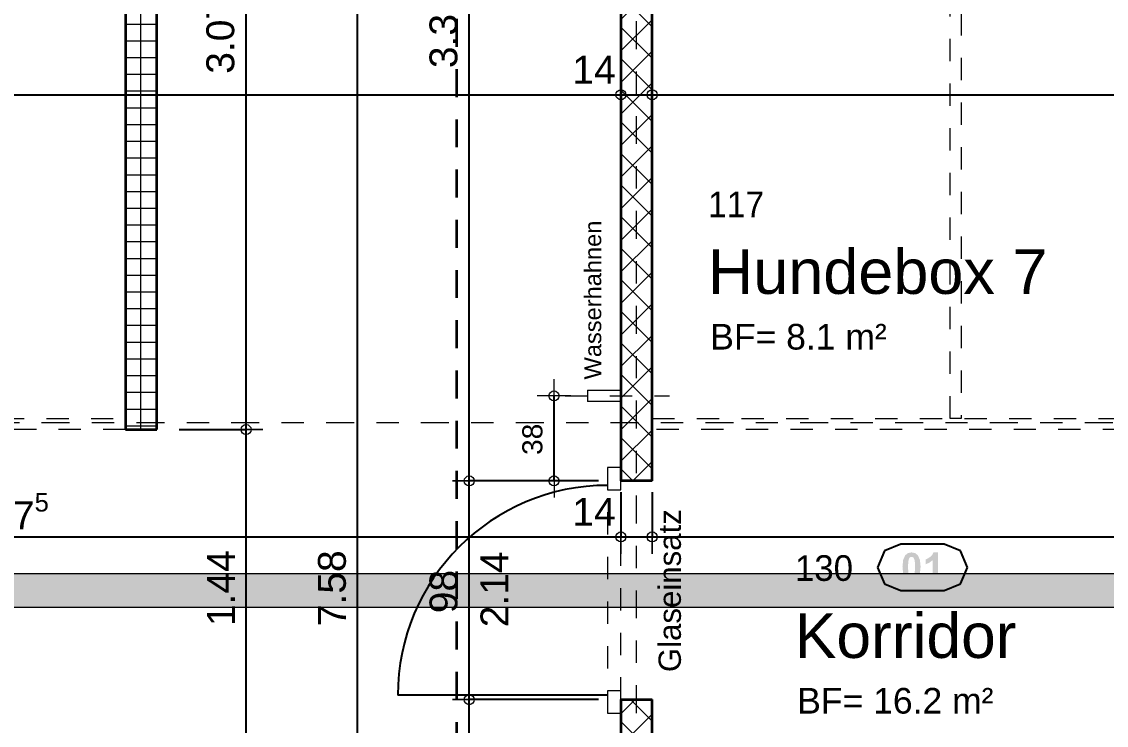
# Model space of a CAD drawing. Header units: metres. Extents: x -117 to -12, y 122 to 163.
# Drawn here: x -51.459 to -46.598, y 138.983 to 142.135 of the extents above; entities that cross this region are included whole.
import ezdxf

# ---------------------------------------------------------------- set-up
doc = ezdxf.new("R2010")
doc.units = ezdxf.units.M
doc.header["$PDMODE"] = 65
for name, pattern in [('AUSGEZOGEN', [0]), ('GETRENNT2_S10', [0.255, 0.125, -0.065, 0, -0.065]), ('PHANTOM2_S8', [0.13, 0.05, -0.04, 0, -0.04]), ('PUNKT2_S9', [0.175, 0.075, -0.05, 0, -0.05]), ('STRICHLINIE_S4', [0.165, 0.125, -0.04]), ('VERDECKT2_S2', [0.09, 0.05, -0.04])]:
    doc.linetypes.add(name, pattern=pattern)
doc.layers.add('XR$1$_3808', color=7, linetype='Continuous')
for name, color, linetype, lineweight in [('XR$1$Bauachsen_grob', 7, 'GETRENNT2_S10', 13), ('XR$1$Bauherr', 203, 'VERDECKT2_S2', 13), ('XR$1$Fuellflaeche', 7, 'AUSGEZOGEN', 13), ('XR$1$Raumbezeichnung', 7, 'AUSGEZOGEN', 18), ('XR$1$Sanitaer_Allgemein_HK', 5, 'VERDECKT2_S2', 25), ('XR$1$Sanitaer_Text', 250, 'AUSGEZOGEN', 18), ('XR$1$Sanitaer_Vermassung', 250, 'AUSGEZOGEN', 18), ('XR$1$Schnittbegrenzung', 7, 'AUSGEZOGEN', 13), ('XR$1$Text_Werkplan_Ausfuehrung', 7, 'AUSGEZOGEN', 25), ('XR$1$Tuerblatt', 7, 'AUSGEZOGEN', 18), ('XR$1$Wand_Beton_bewehrt', 7, 'AUSGEZOGEN', 35), ('XR$1$Wand_Fertigelement', 7, 'AUSGEZOGEN', 35), ('XR$1$Werkplan-_Ausfuehrungsmasse', 7, 'AUSGEZOGEN', 13)]:
    doc.layers.add(name, color=color, linetype=linetype, lineweight=lineweight)
doc.styles.add('ARIAL', font='ARIAL.TTF')
doc.dimstyles.new('_DIMSTYLE_10', dxfattribs={"dimtxt": 0.125, "dimasz": 0.15, "dimexe": 0, "dimexo": 0, "dimgap": 0.0625, "dimtad": 2, "dimdec": 1, "dimlfac": 100, "dimrnd": 0.5, "dimzin": 4, "dimdsep": 46, "dimtxsty": 'ARIAL', "dimblk1": 'ALL_ML_KREIS', "dimblk2": 'ALL_ML_KREIS', "dimsah": 1, "dimcen": 0, "dimclrd": 256, "dimclre": 256, "dimclrt": 256, "dimadec": 0, "dimazin": 0, "dimtfac": 1, "dimtdec": 0, "dimtix": 1, "dimtmove": 2, "dimatfit": 3, "dimfxl": 0, "dimtvp": 1.2, "dimtzin": 0, "dimlwd": 0, "dimlwe": -1, "dimarcsym": 0})
doc.dimstyles.new('_DIMSTYLE_11', dxfattribs={"dimtxt": 0.125, "dimasz": 0.15, "dimexe": 0, "dimexo": 0, "dimgap": 0.0625, "dimtad": 2, "dimdec": 3, "dimrnd": 0.005, "dimzin": 4, "dimdsep": 46, "dimtxsty": 'ARIAL', "dimblk1": 'ALL_ML_KREIS', "dimblk2": 'ALL_ML_KREIS', "dimsah": 1, "dimcen": 0, "dimclrd": 256, "dimclre": 256, "dimclrt": 256, "dimadec": 0, "dimazin": 0, "dimtfac": 1, "dimtdec": 0, "dimtix": 1, "dimtmove": 2, "dimatfit": 3, "dimfxl": 0, "dimtzin": 0, "dimlwd": 0, "dimlwe": -1, "dimarcsym": 0})
doc.dimstyles.new('_DIMSTYLE_12', dxfattribs={"dimtxt": 0.125, "dimasz": 0.15, "dimexe": 0, "dimexo": 0, "dimgap": 0.0625, "dimtad": 2, "dimrnd": 0.005, "dimzin": 4, "dimdsep": 46, "dimtxsty": 'ARIAL', "dimblk1": 'ALL_ML_KREIS', "dimblk2": 'ALL_ML_KREIS', "dimsah": 1, "dimcen": 0, "dimclrd": 256, "dimclre": 256, "dimclrt": 256, "dimadec": 0, "dimazin": 0, "dimtfac": 1, "dimtdec": 0, "dimtix": 1, "dimtmove": 2, "dimatfit": 3, "dimfxl": 0, "dimtzin": 0, "dimlwd": 0, "dimlwe": -1, "dimarcsym": 0})
doc.dimstyles.new('_DIMSTYLE_14', dxfattribs={"dimtxt": 0.125, "dimasz": 0.15, "dimexe": 0, "dimexo": 0, "dimgap": 0.0625, "dimtad": 2, "dimdec": 1, "dimlfac": 100, "dimrnd": 0.5, "dimzin": 4, "dimdsep": 46, "dimtxsty": 'ARIAL', "dimblk1": 'ALL_ML_KREIS', "dimblk2": 'ALL_ML_KREIS', "dimsah": 1, "dimcen": 0, "dimclrd": 256, "dimclre": 256, "dimclrt": 256, "dimadec": 0, "dimazin": 0, "dimtfac": 1, "dimtdec": 0, "dimtix": 1, "dimtmove": 2, "dimatfit": 3, "dimfxl": 0, "dimtzin": 0, "dimlwd": 0, "dimlwe": -1, "dimarcsym": 0})
doc.dimstyles.new('_DIMSTYLE_38', dxfattribs={"dimtxt": 0.125, "dimasz": 0.15, "dimexe": 0, "dimexo": 0, "dimgap": 0.0625, "dimtad": 2, "dimrnd": 0.005, "dimzin": 12, "dimdsep": 46, "dimtxsty": 'ARIAL', "dimblk1": 'ALL_ML_KREIS', "dimblk2": 'ALL_ML_KREIS', "dimsah": 1, "dimcen": 0, "dimclrd": 256, "dimclre": 256, "dimclrt": 256, "dimadec": 0, "dimazin": 0, "dimtfac": 1, "dimtdec": 0, "dimtix": 1, "dimtmove": 2, "dimatfit": 3, "dimfxl": 0, "dimtzin": 0, "dimlwd": 0, "dimlwe": -1, "dimarcsym": 0})
doc.dimstyles.new('_DIMSTYLE_4', dxfattribs={"dimtxt": 0.09, "dimasz": 0.15, "dimexe": 0, "dimexo": 0, "dimgap": 0.045, "dimtad": 2, "dimdec": 1, "dimlfac": 100, "dimrnd": 0.5, "dimzin": 4, "dimdsep": 46, "dimtxsty": 'ARIAL', "dimblk1": 'ALL_ML_KREIS', "dimblk2": 'ALL_ML_KREIS', "dimsah": 1, "dimcen": 0, "dimclrd": 1, "dimclre": 1, "dimclrt": 1, "dimadec": 0, "dimazin": 0, "dimtfac": 1, "dimtdec": 0, "dimtix": 1, "dimtmove": 2, "dimatfit": 3, "dimfxl": 0, "dimtzin": 0, "dimlwd": 0, "dimlwe": -1, "dimarcsym": 0})
doc.dimstyles.new('_DIMSTYLE_6', dxfattribs={"dimtxt": 0.125, "dimasz": 0.15, "dimexe": 0, "dimexo": 0, "dimgap": 0.0625, "dimtad": 2, "dimrnd": 0.005, "dimzin": 12, "dimdsep": 46, "dimtxsty": 'ARIAL', "dimblk1": 'ALL_ML_KREIS', "dimblk2": 'ALL_ML_KREIS', "dimsah": 1, "dimcen": 0, "dimclrd": 256, "dimclre": 256, "dimclrt": 256, "dimadec": 0, "dimazin": 0, "dimtfac": 1, "dimtdec": 0, "dimtix": 1, "dimtmove": 2, "dimatfit": 3, "dimfxl": 0, "dimtzin": 0, "dimlwd": 0, "dimlwe": -1, "dimarcsym": 0})
pattern_1 = [(45, (0, 0), (-0.07071068, 0.07071068), []), (135, (0, 0), (-0.07071068, -0.07071068), [])]

# ---------------------------------------------------------------- blocks, each defined once
blk = doc.blocks.new('ALL_ML_KREIS')
at = {"color": 0, "linetype": 'ByBlock', "lineweight": -2}
for p, q in [((0, -0.5), (0, 0.5)), ((-1, 0), (0.5, 0))]:
    blk.add_line(p, q, dxfattribs=at)
blk.add_circle((0, 0), 0.15, dxfattribs=at)
blk = doc.blocks.new('*D35')
at = {"layer": 'DEFPOINTS'}
for p in [(-48.7731, 143.378), (-49.9531, 135.798), (-48.7731, 135.798)]:
    blk.add_point(p, dxfattribs=at)
at = {"layer": 'XR$1$Werkplan-_Ausfuehrungsmasse', "lineweight": -2}
for p, q in [((-49.9531, 143.378), (-49.9531, 143.378)), ((-49.9531, 135.798), (-49.9531, 143.378)), ((-49.9531, 135.798), (-49.9531, 135.798))]:
    blk.add_line(p, q, dxfattribs=at)
at = {"layer": 'XR$1$Werkplan-_Ausfuehrungsmasse', "xscale": 0.15, "yscale": 0.15, "zscale": 0.15}
for p, rotation in [((-49.9531, 143.378), 90), ((-49.9531, 135.798), 270)]:
    blk.add_blockref('ALL_ML_KREIS', p, dxfattribs=dict(at, rotation=rotation))
at = {"layer": 'XR$1$Werkplan-_Ausfuehrungsmasse', "insert": (-50.0677, 139.597), "char_height": 0.125, "width": 0.5, "attachment_point": 5, "rotation": 90, "style": 'ARIAL'}
blk.add_mtext('\\A1;{\\A1;{7.58\\H0.082500;\\S^ ;}}', dxfattribs=at)
blk = doc.blocks.new('*D169')
at = {"layer": 'DEFPOINTS'}
for p in [(-50.8531, 140.308), (-50.8531, 138.868), (-50.4531, 138.868)]:
    blk.add_point(p, dxfattribs=at)
at = {"layer": 'XR$1$Werkplan-_Ausfuehrungsmasse', "lineweight": -2}
for p, q in [((-50.7531, 140.308), (-50.4531, 140.308)), ((-50.4531, 138.868), (-50.4531, 140.308)), ((-50.7531, 138.868), (-50.4531, 138.868))]:
    blk.add_line(p, q, dxfattribs=at)
at = {"layer": 'XR$1$Werkplan-_Ausfuehrungsmasse', "xscale": 0.15, "yscale": 0.15, "zscale": 0.15}
for p, rotation in [((-50.4531, 140.308), 90), ((-50.4531, 138.868), 270)]:
    blk.add_blockref('ALL_ML_KREIS', p, dxfattribs=dict(at, rotation=rotation))
at = {"layer": 'XR$1$Werkplan-_Ausfuehrungsmasse', "insert": (-50.5656, 139.5973), "char_height": 0.125, "width": 0.5, "attachment_point": 5, "rotation": 90, "style": 'ARIAL'}
blk.add_mtext('\\A1;{\\A1;{1.44\\H0.082500;\\S^ ;}}', dxfattribs=at)
blk = doc.blocks.new('*D170')
at = {"layer": 'DEFPOINTS'}
for p in [(-50.3531, 143.378), (-50.8531, 140.308), (-50.4531, 140.308)]:
    blk.add_point(p, dxfattribs=at)
at = {"layer": 'XR$1$Werkplan-_Ausfuehrungsmasse', "lineweight": -2}
for p, q in [((-50.3931, 143.378), (-50.4531, 143.378)), ((-50.4531, 140.308), (-50.4531, 143.378)), ((-50.7531, 140.308), (-50.4531, 140.308))]:
    blk.add_line(p, q, dxfattribs=at)
at = {"layer": 'XR$1$Werkplan-_Ausfuehrungsmasse', "xscale": 0.15, "yscale": 0.15, "zscale": 0.15}
for p, rotation in [((-50.4531, 143.378), 90), ((-50.4531, 140.308), 270)]:
    blk.add_blockref('ALL_ML_KREIS', p, dxfattribs=dict(at, rotation=rotation))
at = {"layer": 'XR$1$Werkplan-_Ausfuehrungsmasse', "insert": (-50.5678, 142.0721), "char_height": 0.125, "width": 0.5, "attachment_point": 5, "rotation": 90, "style": 'ARIAL'}
blk.add_mtext('\\A1;{\\A1;{3.07\\H0.082500;\\S^ ;}}', dxfattribs=at)
blk = doc.blocks.new('*D171')
at = {"layer": 'DEFPOINTS', "color": 1}
for p in [(-48.9231, 140.4589), (-49.0731, 140.078), (-48.7731, 140.078)]:
    blk.add_point(p, dxfattribs=at)
at = {"layer": 'XR$1$Sanitaer_Vermassung', "color": 1, "lineweight": -2}
for p, q in [((-49.0731, 140.4589), (-49.0731, 140.4589)), ((-49.0731, 140.078), (-49.0731, 140.4589)), ((-48.8731, 140.078), (-49.0731, 140.078))]:
    blk.add_line(p, q, dxfattribs=at)
at = {"layer": 'XR$1$Sanitaer_Vermassung', "color": 1, "xscale": 0.15, "yscale": 0.15, "zscale": 0.15}
for p, rotation in [((-49.0731, 140.4589), 90), ((-49.0731, 140.078), 270)]:
    blk.add_blockref('ALL_ML_KREIS', p, dxfattribs=dict(at, rotation=rotation))
at = {"layer": 'XR$1$Sanitaer_Vermassung', "color": 1, "insert": (-49.1697, 140.2643), "char_height": 0.09, "width": 0.36, "attachment_point": 5, "rotation": 90, "style": 'ARIAL'}
blk.add_mtext('\\A1;{\\A1;{38\\H0.059400;\\S^ ;}}', dxfattribs=at)
blk = doc.blocks.new('*D172')
at = {"layer": 'DEFPOINTS'}
for p in [(-48.7731, 139.098), (-49.4531, 135.798), (-48.7731, 135.798)]:
    blk.add_point(p, dxfattribs=at)
at = {"layer": 'XR$1$Werkplan-_Ausfuehrungsmasse', "lineweight": -2}
for p, q in [((-48.8731, 139.098), (-49.4531, 139.098)), ((-49.4531, 135.798), (-49.4531, 139.098)), ((-49.4531, 135.798), (-49.4531, 135.798))]:
    blk.add_line(p, q, dxfattribs=at)
at = {"layer": 'XR$1$Werkplan-_Ausfuehrungsmasse', "xscale": 0.15, "yscale": 0.15, "zscale": 0.15}
for p, rotation in [((-49.4531, 139.098), 90), ((-49.4531, 135.798), 270)]:
    blk.add_blockref('ALL_ML_KREIS', p, dxfattribs=dict(at, rotation=rotation))
at = {"layer": 'XR$1$Werkplan-_Ausfuehrungsmasse', "insert": (-49.5678, 137.4573), "char_height": 0.125, "width": 0.5, "attachment_point": 5, "rotation": 90, "style": 'ARIAL'}
blk.add_mtext('\\A1;{\\A1;{3.30\\H0.082500;\\S^ ;}}', dxfattribs=at)
blk = doc.blocks.new('*D173')
at = {"layer": 'DEFPOINTS'}
for p in [(-48.7731, 140.078), (-49.4531, 139.098), (-48.7731, 139.098)]:
    blk.add_point(p, dxfattribs=at)
at = {"layer": 'XR$1$Werkplan-_Ausfuehrungsmasse', "lineweight": -2}
for p, q in [((-48.8731, 140.078), (-49.4531, 140.078)), ((-49.4531, 139.098), (-49.4531, 140.078)), ((-48.8731, 139.098), (-49.4531, 139.098))]:
    blk.add_line(p, q, dxfattribs=at)
at = {"layer": 'XR$1$Werkplan-_Ausfuehrungsmasse', "xscale": 0.15, "yscale": 0.15, "zscale": 0.15}
for p, rotation in [((-49.4531, 140.078), 90), ((-49.4531, 139.098), 270)]:
    blk.add_blockref('ALL_ML_KREIS', p, dxfattribs=dict(at, rotation=rotation))
at = {"layer": 'XR$1$Werkplan-_Ausfuehrungsmasse', "insert": (-49.4026, 139.4223), "char_height": 0.125, "width": 0.00625, "attachment_point": 1, "rotation": 90, "line_spacing_factor": 0.60241, "style": 'ARIAL'}
blk.add_mtext('\\A1;{2.14\\H0.082500;\\S^ ;}', dxfattribs=at)
at = {"layer": 'XR$1$Werkplan-_Ausfuehrungsmasse', "insert": (-49.5677, 139.5823), "char_height": 0.125, "width": 0.5, "attachment_point": 5, "rotation": 90, "style": 'ARIAL'}
blk.add_mtext('\\A1;{\\A1;{98\\H0.082500;\\S^ ;}}', dxfattribs=at)
blk = doc.blocks.new('*D174')
at = {"layer": 'DEFPOINTS'}
for p in [(-48.7731, 143.378), (-49.4531, 140.078), (-48.7731, 140.078)]:
    blk.add_point(p, dxfattribs=at)
at = {"layer": 'XR$1$Werkplan-_Ausfuehrungsmasse', "lineweight": -2}
for p, q in [((-49.0731, 143.378), (-49.4531, 143.378)), ((-49.4531, 140.078), (-49.4531, 143.378)), ((-48.8731, 140.078), (-49.4531, 140.078))]:
    blk.add_line(p, q, dxfattribs=at)
at = {"layer": 'XR$1$Werkplan-_Ausfuehrungsmasse', "xscale": 0.15, "yscale": 0.15, "zscale": 0.15}
for p, rotation in [((-49.4531, 143.378), 90), ((-49.4531, 140.078), 270)]:
    blk.add_blockref('ALL_ML_KREIS', p, dxfattribs=dict(at, rotation=rotation))
at = {"layer": 'XR$1$Werkplan-_Ausfuehrungsmasse', "insert": (-49.5678, 142.0973), "char_height": 0.125, "width": 0.5, "attachment_point": 5, "rotation": 90, "style": 'ARIAL'}
blk.add_mtext('\\A1;{\\A1;{3.30\\H0.082500;\\S^ ;}}', dxfattribs=at)
blk = doc.blocks.new('*D183')
at = {"layer": 'DEFPOINTS'}
for p in [(-60.0731, 141.808), (-60.0731, 140.078), (-48.7731, 140.078)]:
    blk.add_point(p, dxfattribs=at)
at = {"layer": 'XR$1$Werkplan-_Ausfuehrungsmasse', "lineweight": -2}
for p, q in [((-60.0731, 141.808), (-60.0731, 141.808)), ((-60.0731, 141.808), (-48.7731, 141.808)), ((-48.7731, 141.808), (-48.7731, 141.808))]:
    blk.add_line(p, q, dxfattribs=at)
at = {"layer": 'XR$1$Werkplan-_Ausfuehrungsmasse', "xscale": 0.15, "yscale": 0.15, "zscale": 0.15, "rotation": 180}
blk.add_blockref('ALL_ML_KREIS', (-60.0731, 141.808), dxfattribs=at)
at = {"layer": 'XR$1$Werkplan-_Ausfuehrungsmasse', "xscale": 0.15, "yscale": 0.15, "zscale": 0.15}
blk.add_blockref('ALL_ML_KREIS', (-48.7731, 141.808), dxfattribs=at)
at = {"layer": 'XR$1$Werkplan-_Ausfuehrungsmasse', "insert": (-54.0487, 141.9228), "char_height": 0.125, "width": 0.625, "attachment_point": 5, "style": 'ARIAL'}
blk.add_mtext('\\A1;{\\A1;{11.30\\H0.082500;\\S^ ;}}', dxfattribs=at)
blk = doc.blocks.new('*D184')
at = {"layer": 'DEFPOINTS'}
for p in [(-48.7731, 141.808), (-48.7731, 140.078), (-48.6331, 140.078)]:
    blk.add_point(p, dxfattribs=at)
at = {"layer": 'XR$1$Werkplan-_Ausfuehrungsmasse', "lineweight": -2}
for p, q in [((-48.7731, 141.808), (-48.7731, 141.808)), ((-48.7731, 141.808), (-48.6331, 141.808)), ((-48.6331, 141.808), (-48.6331, 141.808))]:
    blk.add_line(p, q, dxfattribs=at)
at = {"layer": 'XR$1$Werkplan-_Ausfuehrungsmasse', "xscale": 0.15, "yscale": 0.15, "zscale": 0.15, "rotation": 180}
blk.add_blockref('ALL_ML_KREIS', (-48.7731, 141.808), dxfattribs=at)
at = {"layer": 'XR$1$Werkplan-_Ausfuehrungsmasse', "xscale": 0.15, "yscale": 0.15, "zscale": 0.15}
blk.add_blockref('ALL_ML_KREIS', (-48.6331, 141.808), dxfattribs=at)
at = {"layer": 'XR$1$Werkplan-_Ausfuehrungsmasse', "insert": (-48.8939, 141.9205), "char_height": 0.125, "width": 0.5, "attachment_point": 5, "style": 'ARIAL'}
blk.add_mtext('\\A1;{\\A1;{14\\H0.082500;\\S^ ;}}', dxfattribs=at)
blk = doc.blocks.new('*D185')
at = {"layer": 'DEFPOINTS'}
for p in [(-48.6331, 141.808), (-48.6331, 140.078), (-37.3331, 140.078)]:
    blk.add_point(p, dxfattribs=at)
at = {"layer": 'XR$1$Werkplan-_Ausfuehrungsmasse', "lineweight": -2}
for p, q in [((-48.6331, 141.808), (-48.6331, 141.808)), ((-48.6331, 141.808), (-37.3331, 141.808)), ((-37.3331, 141.7838), (-37.3331, 141.808))]:
    blk.add_line(p, q, dxfattribs=at)
at = {"layer": 'XR$1$Werkplan-_Ausfuehrungsmasse', "xscale": 0.15, "yscale": 0.15, "zscale": 0.15, "rotation": 180}
blk.add_blockref('ALL_ML_KREIS', (-48.6331, 141.808), dxfattribs=at)
at = {"layer": 'XR$1$Werkplan-_Ausfuehrungsmasse', "xscale": 0.15, "yscale": 0.15, "zscale": 0.15}
blk.add_blockref('ALL_ML_KREIS', (-37.3331, 141.808), dxfattribs=at)
at = {"layer": 'XR$1$Werkplan-_Ausfuehrungsmasse', "insert": (-42.5287, 141.9228), "char_height": 0.125, "width": 0.625, "attachment_point": 5, "style": 'ARIAL'}
blk.add_mtext('\\A1;{\\A1;{11.30\\H0.082500;\\S^ ;}}', dxfattribs=at)
blk = doc.blocks.new('COMPLEXOBJECT_18')
at = {"layer": 'XR$1$Bauherr'}
for p, q in [((-47.2981, 140.358), (-47.2981, 143.373)), ((-47.2481, 143.373), (-47.2481, 140.358)), ((-54.3481, 140.358), (-50.9931, 140.358)), ((-50.9931, 140.358), (-50.9931, 140.308)), ((-48.6331, 140.358), (-45.9131, 140.358)), ((-48.6331, 140.308), (-48.6331, 140.358)), ((-47.2481, 140.358), (-47.2981, 140.358)), ((-50.9931, 140.308), (-54.3481, 140.308)), ((-45.9131, 140.308), (-48.6331, 140.308))]:
    blk.add_line(p, q, dxfattribs=at)
blk = doc.blocks.new('COMPLEXOBJECT_20')
at = {"layer": 'XR$1$Bauachsen_grob', "color": 8}
for p, q in [((-48.7031, 126.7126), (-48.7031, 153.848)), ((-14.2693, 140.338), (-86.2481, 140.338))]:
    blk.add_line(p, q, dxfattribs=at)
blk = doc.blocks.new('Tür_3_$F2')
at = {"layer": 'XR$1$_3808', "color": 7, "linetype": 'AUSGEZOGEN', "lineweight": -3}
blk.add_line((0.08, 0.06), (0.08, 1), dxfattribs=at)
at = {"layer": 'XR$1$_3808', "color": 7, "linetype": 'AUSGEZOGEN', "lineweight": 13}
for points in [[(0, 0), (0.1, 0), (0.1, 0.06), (0, 0.06), (0, 0)], [(1, 0), (1.1, 0), (1.1, 0.06), (1, 0.06), (1, 0)]]:
    blk.add_lwpolyline(points, close=True, dxfattribs=at)
at = {"layer": 'XR$1$_3808', "color": 7, "linetype": 'AUSGEZOGEN', "lineweight": -3}
blk.add_arc((0.08, 0.06), 0.94, 0, 90, dxfattribs=at)
blk = doc.blocks.new('COMPLEXOBJECT_26')
at = {"layer": 'XR$1$Sanitaer_Allgemein_HK', "color": 7, "linetype": 'AUSGEZOGEN', "lineweight": 13}
for p, q in [((-48.9231, 140.4839), (-48.9231, 140.4339)), ((-48.9231, 140.4839), (-48.7731, 140.4839)), ((-48.7731, 140.4339), (-48.9231, 140.4339))]:
    blk.add_line(p, q, dxfattribs=at)
blk = doc.blocks.new('COMPLEXOBJECT_36')
at = {"layer": 'XR$1$Schnittbegrenzung', "color": 12, "linetype": 'STRICHLINIE_S4', "lineweight": 35}
blk.add_line((-49.5105, 155.4226), (-49.5105, 124.692), dxfattribs=at)
blk = doc.blocks.new('*D941')
at = {"layer": 'DEFPOINTS'}
for p in [(-54.3481, 140.308), (-48.7731, 140.078), (-54.3481, 139.8269)]:
    blk.add_point(p, dxfattribs=at)
at = {"layer": 'XR$1$Werkplan-_Ausfuehrungsmasse', "lineweight": -2}
for p, q in [((-54.3481, 140.0269), (-54.3481, 139.8269)), ((-48.7731, 140.0269), (-48.7731, 139.8269)), ((-54.3481, 139.8269), (-48.7731, 139.8269))]:
    blk.add_line(p, q, dxfattribs=at)
at = {"layer": 'XR$1$Werkplan-_Ausfuehrungsmasse', "xscale": 0.15, "yscale": 0.15, "zscale": 0.15, "rotation": 180}
blk.add_blockref('ALL_ML_KREIS', (-54.3481, 139.8269), dxfattribs=at)
at = {"layer": 'XR$1$Werkplan-_Ausfuehrungsmasse', "xscale": 0.15, "yscale": 0.15, "zscale": 0.15}
blk.add_blockref('ALL_ML_KREIS', (-48.7731, 139.8269), dxfattribs=at)
at = {"layer": 'XR$1$Werkplan-_Ausfuehrungsmasse', "insert": (-51.5388, 139.9415), "char_height": 0.125, "width": 0.625, "attachment_point": 5, "style": 'ARIAL'}
blk.add_mtext('\\A1;{\\A1;{5.57\\H0.082500;\\S5^ ;}}', dxfattribs=at)
blk = doc.blocks.new('*D942')
at = {"layer": 'DEFPOINTS'}
for p in [(-48.7731, 140.078), (-48.6331, 140.078), (-48.7731, 139.8269)]:
    blk.add_point(p, dxfattribs=at)
at = {"layer": 'XR$1$Werkplan-_Ausfuehrungsmasse', "lineweight": -2}
for p, q in [((-48.7731, 140.0269), (-48.7731, 139.8269)), ((-48.6331, 140.0269), (-48.6331, 139.8269)), ((-48.7731, 139.8269), (-48.6331, 139.8269))]:
    blk.add_line(p, q, dxfattribs=at)
at = {"layer": 'XR$1$Werkplan-_Ausfuehrungsmasse', "xscale": 0.15, "yscale": 0.15, "zscale": 0.15, "rotation": 180}
blk.add_blockref('ALL_ML_KREIS', (-48.7731, 139.8269), dxfattribs=at)
at = {"layer": 'XR$1$Werkplan-_Ausfuehrungsmasse', "xscale": 0.15, "yscale": 0.15, "zscale": 0.15}
blk.add_blockref('ALL_ML_KREIS', (-48.6331, 139.8269), dxfattribs=at)
at = {"layer": 'XR$1$Werkplan-_Ausfuehrungsmasse', "insert": (-48.8939, 139.9394), "char_height": 0.125, "width": 0.5, "attachment_point": 5, "style": 'ARIAL'}
blk.add_mtext('\\A1;{\\A1;{14\\H0.082500;\\S^ ;}}', dxfattribs=at)
blk = doc.blocks.new('*D943')
at = {"layer": 'DEFPOINTS'}
for p in [(-43.0581, 140.308), (-48.6331, 140.078), (-48.6331, 139.8269)]:
    blk.add_point(p, dxfattribs=at)
at = {"layer": 'XR$1$Werkplan-_Ausfuehrungsmasse', "lineweight": -2}
for p, q in [((-48.6331, 140.0269), (-48.6331, 139.8269)), ((-43.0581, 140.0269), (-43.0581, 139.8269)), ((-48.6331, 139.8269), (-43.0581, 139.8269))]:
    blk.add_line(p, q, dxfattribs=at)
at = {"layer": 'XR$1$Werkplan-_Ausfuehrungsmasse', "xscale": 0.15, "yscale": 0.15, "zscale": 0.15, "rotation": 180}
blk.add_blockref('ALL_ML_KREIS', (-48.6331, 139.8269), dxfattribs=at)
at = {"layer": 'XR$1$Werkplan-_Ausfuehrungsmasse', "xscale": 0.15, "yscale": 0.15, "zscale": 0.15}
blk.add_blockref('ALL_ML_KREIS', (-43.0581, 139.8269), dxfattribs=at)
at = {"layer": 'XR$1$Werkplan-_Ausfuehrungsmasse', "insert": (-45.8238, 139.9415), "char_height": 0.125, "width": 0.625, "attachment_point": 5, "style": 'ARIAL'}
blk.add_mtext('\\A1;{\\A1;{5.57\\H0.082500;\\S5^ ;}}', dxfattribs=at)

msp = doc.modelspace()

# ---------------------------------------------------------------- hatches: boundary and pattern name
at = {"layer": 'XR$1$Fuellflaeche', "linetype": 'AUSGEZOGEN', "lineweight": 200}
msp.add_hatch(color=255, dxfattribs=at).paths.add_polyline_path([(-72.5831, 139.663), (-72.5831, 139.513), (-31.4681, 139.513), (-31.4681, 139.663)])
at = {"layer": 'XR$1$Text_Werkplan_Ausfuehrung'}
h = msp.add_hatch(color=55, dxfattribs=at)
h.paths.add_polyline_path([(-47.4708, 139.7576), (-47.4869, 139.7544), (-47.4991, 139.7448), (-47.5083, 139.7243), (-47.5114, 139.694), (-47.5086, 139.6635), (-47.5002, 139.644), (-47.4873, 139.6335), (-47.4708, 139.63), (-47.4546, 139.6332), (-47.4425, 139.6428), (-47.4333, 139.6633), (-47.4302, 139.6937), (-47.4332, 139.7242), (-47.4424, 139.7446), (-47.4546, 139.7543)])
h.paths.add_polyline_path([(-47.4749, 139.737), (-47.4708, 139.7376), (-47.4667, 139.737), (-47.4631, 139.7349), (-47.46, 139.7308), (-47.4575, 139.7239), (-47.4558, 139.7123), (-47.4552, 139.6937), (-47.4559, 139.675), (-47.4577, 139.6626), (-47.46, 139.6565), (-47.463, 139.6527), (-47.4667, 139.6506), (-47.4708, 139.6499), (-47.4749, 139.6506), (-47.4785, 139.6526), (-47.4816, 139.6567), (-47.4841, 139.6636), (-47.4858, 139.6752), (-47.4863, 139.6937), (-47.4857, 139.7125), (-47.4838, 139.725), (-47.4816, 139.731), (-47.4785, 139.7349)], flags=16)
msp.add_hatch(color=55, dxfattribs=at).paths.add_polyline_path([(-47.3528, 139.6321), (-47.3528, 139.7576), (-47.3723, 139.7576), (-47.3781, 139.7469), (-47.3874, 139.7376), (-47.398, 139.7304), (-47.4078, 139.7259), (-47.4078, 139.7042), (-47.3911, 139.7117), (-47.3768, 139.7224), (-47.3768, 139.6321)])
at = {"layer": 'XR$1$Wand_Beton_bewehrt', "lineweight": 13}
h = msp.add_hatch(dxfattribs=at)
h.set_pattern_fill('SCHRAFFUR_3', color=256, scale=0.05, style=0, pattern_type=2)
h.set_pattern_definition(pattern_1)
h.paths.add_polyline_path([(-48.7731, 143.378), (-48.7731, 140.078), (-48.6331, 140.078), (-48.6331, 143.378)], flags=0)
h = msp.add_hatch(dxfattribs=at)
h.set_pattern_fill('SCHRAFFUR_3', color=256, scale=0.05, style=0, pattern_type=2)
h.set_pattern_definition(pattern_1)
h.paths.add_polyline_path([(-48.6331, 135.798), (-48.6331, 139.098), (-48.7731, 139.098), (-48.7731, 135.798)], flags=0)
at = {"layer": 'XR$1$Wand_Fertigelement', "lineweight": 13}
h = msp.add_hatch(dxfattribs=at)
h.set_pattern_fill('SCHRAFFUR_7', color=256, scale=0.05, style=0, pattern_type=2)
h.set_pattern_definition([(0, (0, 0), (0, 0.075), []), (90, (0, 0), (-0.075, 5e-18), [])])
h.paths.add_polyline_path([(-50.8531, 140.308), (-50.8531, 143.378), (-50.9931, 143.378), (-50.9931, 140.308)], flags=0)

# ---------------------------------------------------------------- linework, layer by layer
at = {"layer": 'XR$1$Sanitaer_Allgemein_HK', "color": 7, "linetype": 'PHANTOM2_S8', "lineweight": 13}
msp.add_line((-49.0231, 140.4589), (-48.556, 140.4589), dxfattribs=at)
at = {"layer": 'XR$1$Sanitaer_Allgemein_HK', "color": 7, "linetype": 'AUSGEZOGEN', "lineweight": 13}
for p, q in [((-72.5831, 139.663), (-31.4681, 139.663)), ((-72.5831, 139.513), (-31.4681, 139.513))]:
    msp.add_line(p, q, dxfattribs=at)
at = {"layer": 'XR$1$Text_Werkplan_Ausfuehrung', "color": 54}
for p, q in [((-47.5924, 139.7641), (-47.6229, 139.6904)), ((-47.5187, 139.7946), (-47.5924, 139.7641)), ((-47.3245, 139.7946), (-47.5187, 139.7946)), ((-47.2508, 139.7641), (-47.3245, 139.7946)), ((-47.2203, 139.6904), (-47.2508, 139.7641)), ((-47.6229, 139.6904), (-47.5924, 139.6168)), ((-47.2508, 139.6168), (-47.2203, 139.6904)), ((-47.5924, 139.6168), (-47.5187, 139.5863)), ((-47.3245, 139.5863), (-47.2508, 139.6168)), ((-47.5187, 139.5863), (-47.3245, 139.5863))]:
    msp.add_line(p, q, dxfattribs=at)
at = {"layer": 'XR$1$Wand_Beton_bewehrt'}
for p, q in [((-48.7731, 143.378), (-48.7731, 140.078)), ((-48.6331, 140.358), (-48.6331, 143.378)), ((-48.6331, 140.308), (-48.6331, 140.358)), ((-48.6331, 140.078), (-48.6331, 140.308)), ((-48.6331, 140.078), (-48.7731, 140.078)), ((-48.7731, 139.098), (-48.7731, 138.868)), ((-48.7731, 139.098), (-48.6331, 139.098)), ((-48.6331, 138.868), (-48.6331, 139.098))]:
    msp.add_line(p, q, dxfattribs=at)
at = {"layer": 'XR$1$Wand_Beton_bewehrt', "color": 5, "linetype": 'PUNKT2_S9', "lineweight": 13}
for p, q in [((-48.7731, 140.138), (-48.8331, 140.138)), ((-48.8331, 140.138), (-48.8331, 139.038)), ((-48.7731, 140.078), (-48.7731, 140.138)), ((-48.7731, 139.098), (-48.7731, 140.078)), ((-48.7731, 139.038), (-48.7731, 139.098)), ((-48.8331, 139.038), (-48.7731, 139.038))]:
    msp.add_line(p, q, dxfattribs=at)
at = {"layer": 'XR$1$Wand_Fertigelement'}
for p, q in [((-50.9931, 143.378), (-50.9931, 140.358)), ((-50.8531, 140.308), (-50.8531, 143.378)), ((-50.9931, 140.358), (-50.9931, 140.308)), ((-50.9931, 140.308), (-50.8531, 140.308))]:
    msp.add_line(p, q, dxfattribs=at)

# ---------------------------------------------------------------- block references
at = {"layer": 'XR$1$Bauachsen_grob', "color": 8, "linetype": 'AUSGEZOGEN', "lineweight": 13}
msp.add_blockref('COMPLEXOBJECT_20', (0, 0), dxfattribs=at)
at = {"layer": 'XR$1$Bauherr'}
msp.add_blockref('COMPLEXOBJECT_18', (0, 0), dxfattribs=at)
at = {"layer": 'XR$1$Sanitaer_Allgemein_HK', "color": 7, "linetype": 'AUSGEZOGEN', "lineweight": 13}
msp.add_blockref('COMPLEXOBJECT_26', (0, 0), dxfattribs=at)
at = {"layer": 'XR$1$Schnittbegrenzung', "color": 12, "linetype": 'STRICHLINIE_S4', "lineweight": 35}
msp.add_blockref('COMPLEXOBJECT_36', (0, 0), dxfattribs=at)
at = {"layer": 'XR$1$Tuerblatt', "color": 7, "linetype": 'AUSGEZOGEN', "lineweight": 13, "rotation": 90}
msp.add_blockref('Tür_3_$F2', (-48.7731, 139.038), dxfattribs=at)

# ---------------------------------------------------------------- texts
at = {"layer": 'XR$1$Raumbezeichnung', "style": 'ARIAL'}
for s, insert, char_height, width, attachment_point in [('\\W0.94;117', (-48.3831, 141.2594), 0.115, 0.324365, 7), ('\\W1.01;Hundebox\\~7', (-48.3839, 140.9131), 0.2, 1.617228, 7), ('\\W0.99;BF=\\~8.1\\~m²', (-48.3729, 140.7815), 0.115, 0.856055, 1), ('\\W0.97;130', (-47.9931, 139.6284), 0.115, 0.326087, 7), ('\\W1.00;Korridor', (-47.9939, 139.2821), 0.2, 1.100422, 7), ('\\W0.99;BF=\\~16.2\\~m²', (-47.9831, 139.1505), 0.115, 0.946262, 1)]:
    msp.add_mtext(s, dxfattribs=dict(at, insert=insert, char_height=char_height, width=width, attachment_point=attachment_point))
at = {"layer": 'XR$1$Sanitaer_Text', "color": 1, "insert": (-48.8605, 140.5325), "char_height": 0.075, "width": 0.746441, "attachment_point": 7, "rotation": 90, "style": 'ARIAL'}
msp.add_mtext('\\W1.01;Wasserhahnen', dxfattribs=at)
at = {"layer": 'XR$1$Text_Werkplan_Ausfuehrung', "color": 7, "linetype": 'AUSGEZOGEN', "lineweight": 13, "insert": (-48.5031, 139.2214), "char_height": 0.1, "width": 0.783514, "attachment_point": 7, "rotation": 90, "style": 'ARIAL'}
msp.add_mtext('\\W1.00;Glaseinsatz', dxfattribs=at)

# ---------------------------------------------------------------- dimensions: what is measured, and where the dimension line sits
at = {"layer": 'XR$1$Sanitaer_Vermassung', "color": 1}
dim = msp.add_linear_dim(base=(-49.0731, 140.4589), p1=(-48.8731, 140.078), p2=(-49.0731, 140.4589), angle=90, dimstyle='_DIMSTYLE_4', override={"dimpost": '<>', "dimclrd": 1, "dimclre": 1, "dimclrt": 1, "dimlwd": 0, "dimlwe": 65535}, dxfattribs=at)
dim.commit()
dim.dimension.update_dxf_attribs({"geometry": '*D171', "text_midpoint": (-49.1697, 140.2643), "dimtype": 160})
at = {"layer": 'XR$1$Werkplan-_Ausfuehrungsmasse'}
for base, p1, p2, dimstyle, picture, middle in [((-50.4531, 143.378), (-50.7531, 140.308), (-50.3931, 143.378), '_DIMSTYLE_38', '*D170', (-50.5678, 142.0721)), ((-49.9531, 143.378), (-49.9531, 135.798), (-49.9531, 143.378), '_DIMSTYLE_6', '*D35', (-50.0677, 139.597)), ((-49.4531, 143.378), (-48.8731, 140.078), (-49.0731, 143.378), '_DIMSTYLE_12', '*D174', (-49.5678, 142.0973)), ((-50.4531, 140.308), (-50.7531, 138.868), (-50.7531, 140.308), '_DIMSTYLE_38', '*D169', (-50.5656, 139.5973)), ((-49.4531, 139.098), (-49.4531, 135.798), (-48.8731, 139.098), '_DIMSTYLE_12', '*D172', (-49.5678, 137.4573))]:
    dim = msp.add_linear_dim(base=base, p1=p1, p2=p2, angle=90, dimstyle=dimstyle, override={"dimpost": '<>', "dimclrd": 256, "dimclre": 256, "dimclrt": 256, "dimlwd": 0, "dimlwe": 65535}, dxfattribs=at)
    dim.commit()
    dim.dimension.update_dxf_attribs({"geometry": picture, "text_midpoint": middle, "dimtype": 160})
for base, p1, p2, dimstyle, picture, middle in [((-48.7731, 141.808), (-60.0731, 141.808), (-48.7731, 141.808), '_DIMSTYLE_12', '*D183', (-54.0487, 141.9228)), ((-48.6331, 141.808), (-48.7731, 141.808), (-48.6331, 141.808), '_DIMSTYLE_10', '*D184', (-48.8939, 141.9205)), ((-37.3331, 141.808), (-48.6331, 141.808), (-37.3331, 141.7838), '_DIMSTYLE_12', '*D185', (-42.5287, 141.9228)), ((-48.7731, 139.8269), (-54.3481, 140.0269), (-48.7731, 140.0269), '_DIMSTYLE_11', '*D941', (-51.5388, 139.9415)), ((-43.0581, 139.8269), (-48.6331, 140.0269), (-43.0581, 140.0269), '_DIMSTYLE_11', '*D943', (-45.8238, 139.9415)), ((-48.6331, 139.8269), (-48.7731, 140.0269), (-48.6331, 140.0269), '_DIMSTYLE_10', '*D942', (-48.8939, 139.9394))]:
    dim = msp.add_linear_dim(base=base, p1=p1, p2=p2, dimstyle=dimstyle, override={"dimpost": '<>', "dimclrd": 256, "dimclre": 256, "dimclrt": 256, "dimlwd": 0, "dimlwe": 65535}, dxfattribs=at)
    dim.commit()
    dim.dimension.update_dxf_attribs({"geometry": picture, "text_midpoint": middle, "dimtype": 160})
dim = msp.add_linear_dim(base=(-49.4531, 140.078), p1=(-48.8731, 139.098), p2=(-48.8731, 140.078), angle=90, text='<>\\X\\A1;{2.14\\H0.082500;\\S^ ;}', dimstyle='_DIMSTYLE_14', override={"dimpost": '<>', "dimclrd": 256, "dimclre": 256, "dimclrt": 256, "dimlwd": 0, "dimlwe": 65535}, dxfattribs=at)
dim.commit()
dim.dimension.update_dxf_attribs({"geometry": '*D173', "text_midpoint": (-49.5677, 139.5823), "dimtype": 160})

doc.saveas('drawing.dxf')
